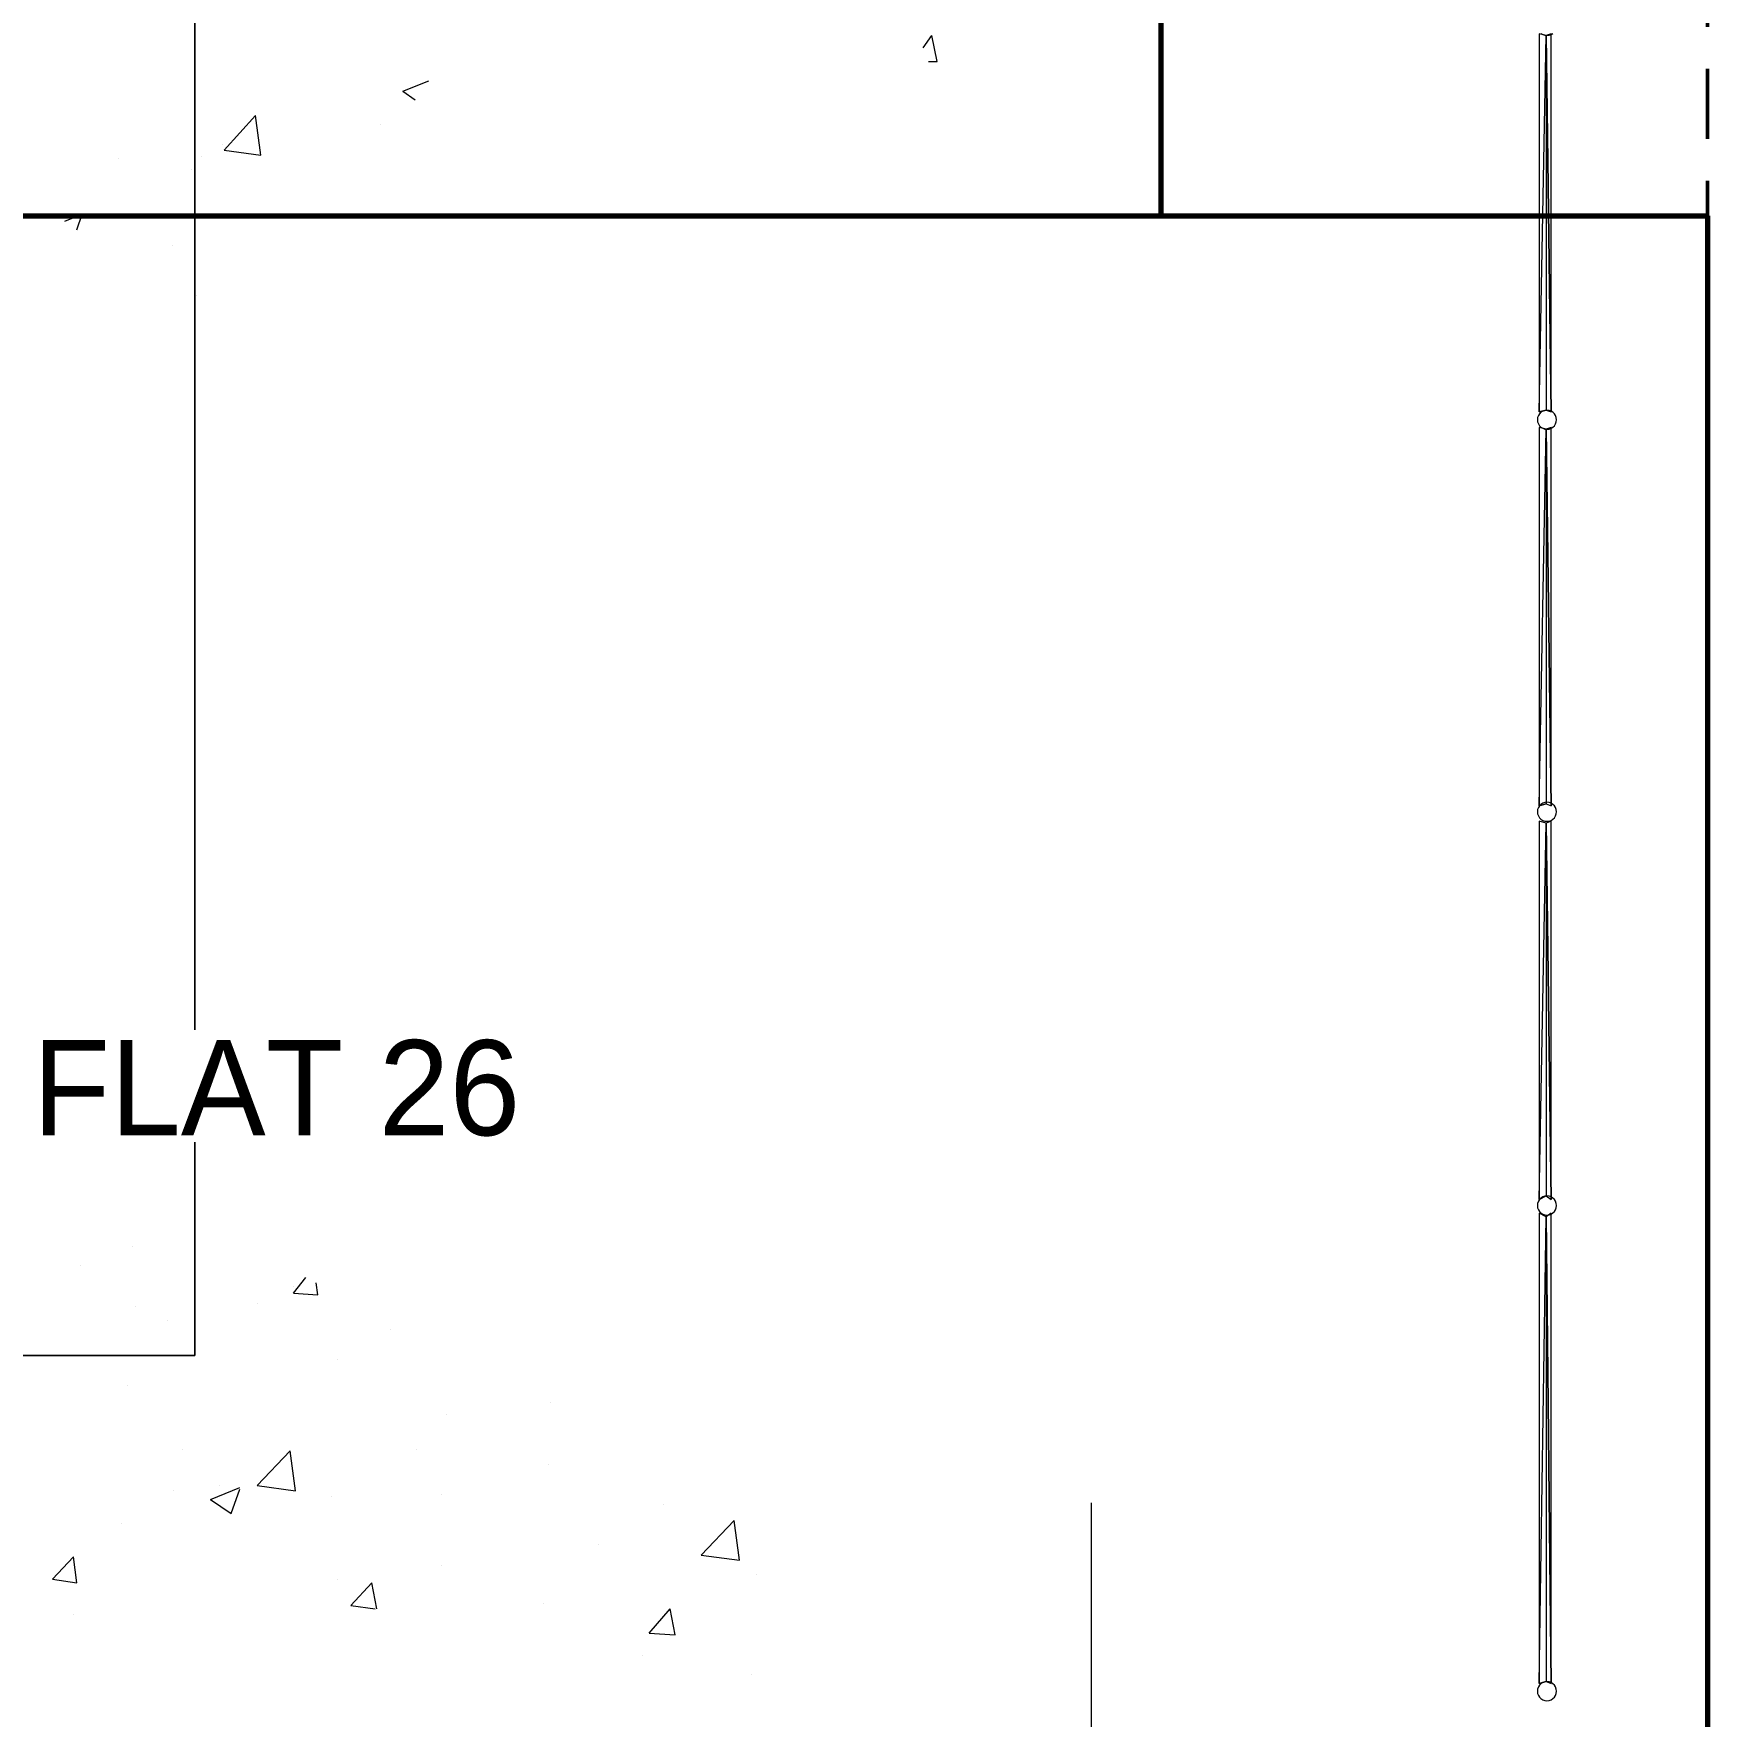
# Paper-space layout '01 Roof Support Layout' of a CAD drawing. Header units: millimetres. Extents: x 5 to 415, y 5 to 292.
# Drawn here: x 215.2 to 275, y 102 to 162.2 of the extents above; entities that cross this region are included whole.
import ezdxf
from ezdxf.enums import TextEntityAlignment as Align

# ---------------------------------------------------------------- set-up
doc = ezdxf.new("R2010")
doc.units = ezdxf.units.MM
doc.linetypes.add('DASHED_REVIEW', pattern=[4, 2.5, -1.5])
for name, color, linetype in [('BEAMS', 7, 'Continuous'), ('EXISTING', 7, 'Continuous'), ('LOAD_BEARING_WALLS', 7, 'Continuous'), ('PROPOSED', 7, 'Continuous'), ('TEXT', 7, 'Continuous')]:
    doc.layers.add(name, color=color, linetype=linetype)

# ---------------------------------------------------------------- blocks, each defined once
blk = doc.blocks.new('SHEET_01')
at = {"layer": 'BEAMS', "color": 7, "linetype": 'DASHED_REVIEW', "lineweight": 50}
blk.add_line((275.046, 208.916), (275.046, 155.658), dxfattribs=at)
at = {"layer": 'EXISTING', "color": 254, "linetype": 'Continuous', "lineweight": 13}
for p, q in [((247.022, 161.672), (247.332, 162.106)), ((247.518, 161.176), (247.332, 162.106)), ((269.032, 162.168), (269.032, 148.652)), ((269.28, 162.106), (269.032, 162.168)), ((269.032, 148.652), (269.28, 162.106)), ((269.466, 162.168), (269.28, 162.106)), ((269.28, 162.106), (269.28, 148.714)), ((269.466, 148.652), (269.28, 162.106)), ((269.28, 162.106), (269.466, 148.652)), ((269.466, 148.652), (269.466, 162.168)), ((247.208, 161.176), (247.518, 161.176)), ((228.422, 160.122), (229.352, 160.494)), ((228.422, 160.122), (228.856, 159.812)), ((222.036, 158.014), (223.152, 159.254)), ((223.338, 157.828), (223.152, 159.254)), ((227.616, 158.944), (227.616, 158.944)), ((221.974, 158.2), (221.974, 158.2)), ((218.254, 157.704), (218.254, 157.704)), ((221.23, 157.766), (221.23, 157.766)), ((222.036, 158.014), (223.338, 157.828)), ((220.858, 157.332), (220.858, 157.332)), ((216.332, 155.472), (216.952, 155.72)), ((216.766, 155.162), (216.952, 155.72)), ((220.176, 154.604), (220.176, 154.604)), ((221.044, 152.806), (221.044, 152.806)), ((269.28, 148.714), (269.032, 148.652)), ((269.28, 148.714), (269.466, 148.652)), ((269.032, 148.094), (269.032, 134.578)), ((269.28, 148.032), (269.032, 148.094)), ((269.032, 134.578), (269.28, 148.032)), ((269.466, 148.094), (269.28, 148.032)), ((269.28, 148.032), (269.28, 134.64)), ((269.466, 134.578), (269.28, 148.032)), ((269.28, 148.032), (269.466, 134.578)), ((269.466, 134.578), (269.466, 148.094)), ((269.28, 134.64), (269.032, 134.578)), ((269.28, 134.64), (269.466, 134.578)), ((269.032, 134.02), (269.032, 120.504)), ((269.28, 133.958), (269.032, 134.02)), ((269.032, 120.504), (269.28, 133.958)), ((269.466, 134.02), (269.28, 133.958)), ((269.28, 133.958), (269.28, 120.628)), ((269.466, 120.504), (269.28, 133.958)), ((269.28, 133.958), (269.466, 120.504)), ((269.466, 120.504), (269.466, 134.02)), ((269.28, 120.628), (269.032, 120.504)), ((269.28, 120.628), (269.466, 120.504)), ((269.032, 120.008), (269.032, 103.206)), ((269.28, 119.884), (269.032, 120.008)), ((269.032, 103.206), (269.28, 119.884)), ((269.466, 120.008), (269.28, 119.884)), ((269.28, 119.884), (269.28, 103.268)), ((269.466, 103.206), (269.28, 119.884)), ((269.28, 119.884), (269.466, 103.206)), ((269.466, 103.206), (269.466, 120.008)), ((218.75, 118.83), (218.75, 118.83)), ((216.89, 118.148), (216.89, 118.148)), ((224.516, 117.156), (224.95, 117.714)), ((224.516, 117.404), (224.516, 117.404)), ((225.384, 117.094), (225.322, 117.528)), ((223.214, 116.784), (223.214, 116.784)), ((224.516, 117.156), (225.384, 117.094)), ((218.874, 116.66), (218.874, 116.66)), ((219.99, 116.164), (219.99, 116.164)), ((227.988, 115.854), (227.988, 115.854)), ((226.066, 114.8), (226.066, 114.8)), ((218.564, 113.87), (218.564, 113.87)), ((233.692, 113.25), (233.692, 113.25)), ((229.972, 112.816), (229.972, 112.816)), ((220.548, 111.576), (220.548, 111.576)), ((223.214, 110.274), (224.392, 111.514)), ((224.578, 110.088), (224.392, 111.514)), ((228.918, 111.576), (228.918, 111.576)), ((233.63, 111.018), (233.63, 111.018)), ((220.238, 110.088), (220.238, 110.088)), ((221.54, 109.778), (222.594, 110.212)), ((221.85, 110.274), (221.85, 110.274)), ((222.284, 109.282), (222.594, 110.15)), ((223.214, 110.274), (224.578, 110.088)), ((221.54, 109.778), (222.284, 109.282)), ((225.88, 109.902), (225.88, 109.902)), ((229.786, 109.964), (229.786, 109.964)), ((237.722, 109.592), (237.722, 109.592)), ((253.036, 74.004), (253.036, 109.654)), ((218.378, 108.91), (218.378, 108.91)), ((239.086, 107.794), (240.264, 109.034)), ((240.45, 107.608), (240.264, 109.034)), ((215.898, 106.926), (216.642, 107.732)), ((216.766, 106.802), (216.642, 107.732)), ((235.428, 108.166), (235.428, 108.166)), ((239.086, 107.794), (240.45, 107.608)), ((229.786, 107.422), (229.786, 107.422)), ((241.07, 107.112), (241.07, 107.112)), ((215.898, 106.926), (216.766, 106.802)), ((226.066, 106.926), (226.066, 106.926)), ((226.562, 105.996), (227.306, 106.802)), ((227.492, 105.872), (227.306, 106.802)), ((226.562, 105.996), (227.43, 105.872)), ((233.444, 106.058), (233.444, 106.058)), ((237.226, 105.004), (237.97, 105.872)), ((238.156, 104.942), (237.97, 105.872)), ((216.642, 105.686), (216.642, 105.686)), ((237.226, 105.004), (238.156, 104.942)), ((236.978, 104.198), (236.978, 104.198)), ((240.884, 103.516), (240.884, 103.516)), ((269.28, 103.268), (269.032, 103.206)), ((269.28, 103.268), (269.466, 103.206))]:
    blk.add_line(p, q, dxfattribs=at)
at = {"layer": 'EXISTING', "color": 7, "lineweight": 30}
blk.add_line((275.046, 155.658), (275.046, 61.542), dxfattribs=at)
at = {"layer": 'LOAD_BEARING_WALLS', "color": 7, "linetype": 'Continuous', "lineweight": 70}
for p, q in [((255.516, 208.916), (255.516, 155.658)), ((136.476, 155.658), (275.046, 155.658)), ((275.046, 155.658), (275.046, 61.542))]:
    blk.add_line(p, q, dxfattribs=at)
at = {"layer": 'PROPOSED', "color": 250, "linetype": 'Continuous', "lineweight": 13}
for p, q in [((220.982, 126.57), (220.982, 167.81)), ((220.982, 167.81), (220.982, 126.57)), ((269.098, 162.181), (269.161, 162.141)), ((269.161, 162.141), (269.233, 162.115)), ((269.233, 162.115), (269.311, 162.106)), ((269.311, 162.106), (269.389, 162.115)), ((269.389, 162.115), (269.461, 162.141)), ((269.461, 162.141), (269.524, 162.181)), ((269.045, 148.586), (269.005, 148.523)), ((269.032, 148.652), (269.28, 148.714)), ((269.098, 148.639), (269.045, 148.586)), ((269.161, 148.679), (269.098, 148.639)), ((269.233, 148.705), (269.161, 148.679)), ((269.311, 148.714), (269.233, 148.705)), ((269.389, 148.705), (269.311, 148.714)), ((269.461, 148.679), (269.389, 148.705)), ((269.524, 148.639), (269.461, 148.679)), ((269.577, 148.586), (269.524, 148.639)), ((269.617, 148.523), (269.577, 148.586)), ((268.979, 148.451), (268.97, 148.373)), ((268.97, 148.373), (268.979, 148.295)), ((269.005, 148.523), (268.979, 148.451)), ((268.979, 148.295), (269.005, 148.223)), ((269.005, 148.223), (269.045, 148.16)), ((269.045, 148.16), (269.098, 148.107)), ((269.098, 148.107), (269.161, 148.067)), ((269.161, 148.067), (269.233, 148.041)), ((269.233, 148.041), (269.311, 148.032)), ((269.311, 148.032), (269.389, 148.041)), ((269.389, 148.041), (269.461, 148.067)), ((269.461, 148.067), (269.524, 148.107)), ((269.524, 148.107), (269.577, 148.16)), ((269.577, 148.16), (269.617, 148.223)), ((269.643, 148.451), (269.617, 148.523)), ((269.617, 148.223), (269.643, 148.295)), ((269.652, 148.373), (269.643, 148.451)), ((269.643, 148.295), (269.652, 148.373)), ((268.979, 134.439), (268.97, 134.361)), ((268.97, 134.361), (268.979, 134.283)), ((269.005, 134.511), (268.979, 134.439)), ((268.979, 134.283), (269.005, 134.211)), ((269.045, 134.574), (269.005, 134.511)), ((269.005, 134.211), (269.045, 134.148)), ((269.032, 134.578), (269.28, 134.64)), ((269.098, 134.627), (269.045, 134.574)), ((269.045, 134.148), (269.098, 134.095)), ((269.161, 134.667), (269.098, 134.627)), ((269.233, 134.693), (269.161, 134.667)), ((269.311, 134.702), (269.233, 134.693)), ((269.389, 134.693), (269.311, 134.702)), ((269.461, 134.667), (269.389, 134.693)), ((269.524, 134.627), (269.461, 134.667)), ((269.577, 134.574), (269.524, 134.627)), ((269.524, 134.095), (269.577, 134.148)), ((269.617, 134.511), (269.577, 134.574)), ((269.577, 134.148), (269.617, 134.211)), ((269.643, 134.439), (269.617, 134.511)), ((269.617, 134.211), (269.643, 134.283)), ((269.652, 134.361), (269.643, 134.439)), ((269.643, 134.283), (269.652, 134.361)), ((269.098, 134.095), (269.161, 134.055)), ((269.161, 134.055), (269.233, 134.029)), ((269.233, 134.029), (269.311, 134.02)), ((269.311, 134.02), (269.389, 134.029)), ((269.389, 134.029), (269.461, 134.055)), ((269.461, 134.055), (269.524, 134.095)), ((220.982, 114.924), (220.982, 122.548)), ((220.982, 122.548), (220.982, 114.924)), ((268.979, 120.365), (268.97, 120.287)), ((269.005, 120.437), (268.979, 120.365)), ((269.045, 120.5), (269.005, 120.437)), ((269.032, 120.504), (269.28, 120.628)), ((269.098, 120.553), (269.045, 120.5)), ((269.161, 120.593), (269.098, 120.553)), ((269.233, 120.619), (269.161, 120.593)), ((269.311, 120.628), (269.233, 120.619)), ((269.389, 120.619), (269.311, 120.628)), ((269.461, 120.593), (269.389, 120.619)), ((269.524, 120.553), (269.461, 120.593)), ((269.577, 120.5), (269.524, 120.553)), ((269.617, 120.437), (269.577, 120.5)), ((269.643, 120.365), (269.617, 120.437)), ((269.652, 120.287), (269.643, 120.365)), ((268.97, 120.287), (268.979, 120.209)), ((268.979, 120.209), (269.005, 120.137)), ((269.005, 120.137), (269.045, 120.074)), ((269.045, 120.074), (269.098, 120.021)), ((269.098, 120.021), (269.161, 119.981)), ((269.161, 119.981), (269.233, 119.955)), ((269.233, 119.955), (269.311, 119.946)), ((269.311, 119.946), (269.389, 119.955)), ((269.389, 119.955), (269.461, 119.981)), ((269.461, 119.981), (269.524, 120.021)), ((269.524, 120.021), (269.577, 120.074)), ((269.577, 120.074), (269.617, 120.137)), ((269.617, 120.137), (269.643, 120.209)), ((269.643, 120.209), (269.652, 120.287)), ((220.982, 114.924), (119.116, 114.924)), ((180, 114.924), (220.982, 114.924)), ((268.979, 103.005), (268.97, 102.927)), ((268.97, 102.927), (268.979, 102.849)), ((269.005, 103.077), (268.979, 103.005)), ((269.045, 103.14), (269.005, 103.077)), ((269.032, 103.206), (269.28, 103.268)), ((269.098, 103.193), (269.045, 103.14)), ((269.161, 103.233), (269.098, 103.193)), ((269.233, 103.259), (269.161, 103.233)), ((269.311, 103.268), (269.233, 103.259)), ((269.389, 103.259), (269.311, 103.268)), ((269.461, 103.233), (269.389, 103.259)), ((269.524, 103.193), (269.461, 103.233)), ((269.577, 103.14), (269.524, 103.193)), ((269.617, 103.077), (269.577, 103.14)), ((269.643, 103.005), (269.617, 103.077)), ((269.652, 102.927), (269.643, 103.005)), ((269.643, 102.849), (269.652, 102.927)), ((268.979, 102.849), (269.005, 102.777)), ((269.005, 102.777), (269.045, 102.714)), ((269.045, 102.714), (269.098, 102.661)), ((269.098, 102.661), (269.161, 102.621)), ((269.161, 102.621), (269.233, 102.595)), ((269.233, 102.595), (269.311, 102.586)), ((269.311, 102.586), (269.389, 102.595)), ((269.389, 102.595), (269.461, 102.621)), ((269.461, 102.621), (269.524, 102.661)), ((269.524, 102.661), (269.577, 102.714)), ((269.577, 102.714), (269.617, 102.777)), ((269.617, 102.777), (269.643, 102.849))]:
    blk.add_line(p, q, dxfattribs=at)
at = {"layer": 'TEXT'}
blk.add_text('FLAT 26', height=3.4, dxfattribs=at).set_placement((223.896, 122.798), align=Align.CENTER)

psp = doc.layouts.new('01 Roof Support Layout')

# ---------------------------------------------------------------- block references
psp.add_blockref('SHEET_01', (0, 0))

doc.saveas('drawing.dxf')
